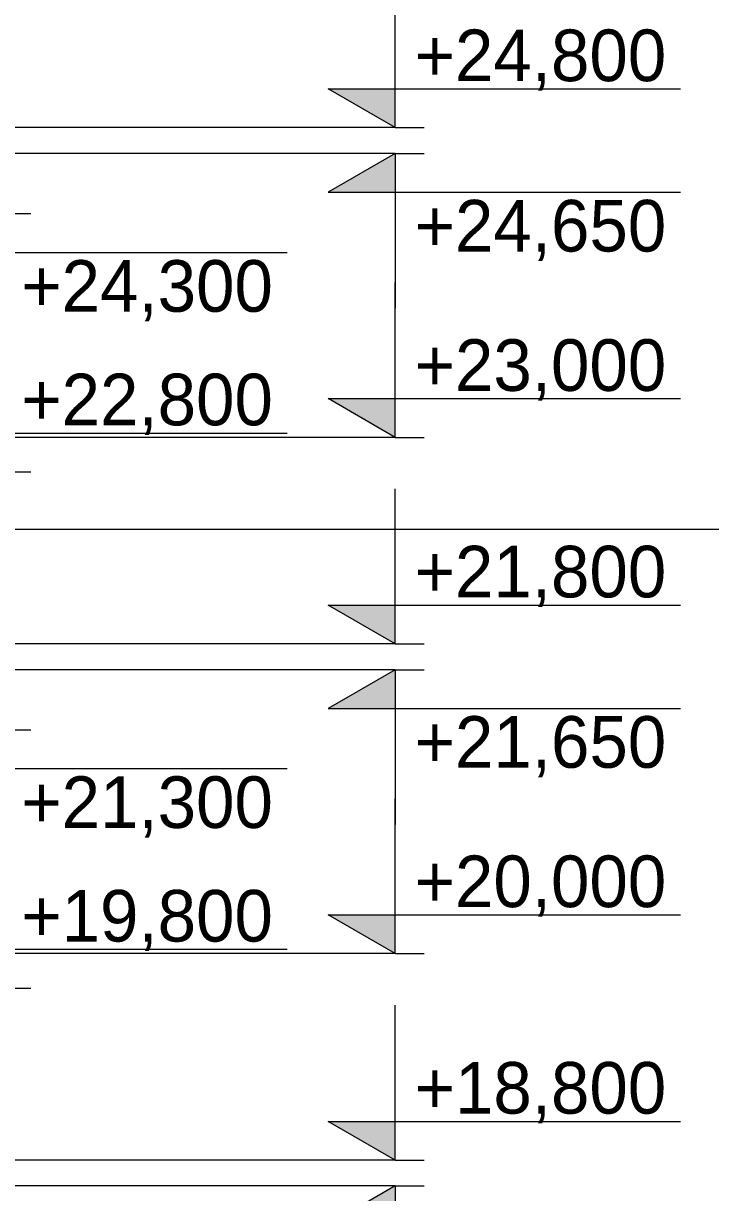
# Model space of a CAD drawing. Extents: x -464571 to -430223, y -12741 to 36790.
# Drawn here: x -442079 to -438088, y 18611 to 25406 of the extents above; entities that cross this region are included whole.
import ezdxf

# ---------------------------------------------------------------- set-up
doc = ezdxf.new("R2010")
doc.units = 0
doc.header["$MEASUREMENT"] = 0
doc.layers.add('01 Лінії_Ном_пера__1', color=7, linetype='Continuous', lineweight=13)
doc.layers.add('0_Ном_пера__98', color=7, linetype='Continuous', lineweight=13, true_color=0x001f3e)
doc.styles.add('СГЕНЕРИР_СТИЛЬ_2', font='GOTHIC.TTF')

# ---------------------------------------------------------------- blocks, each defined once
blk = doc.blocks.new('Линейный размер_2', base_point=(-439919.7, -297.8))
at = {"layer": '0_Ном_пера__98', "linetype": 'Continuous'}
for points in [[(-439919.7, 24800), (-440308.9, 25025), (-439919.7, 25025)], [(-439919.7, 24650), (-440308.9, 24425), (-439919.7, 24425)], [(-439919.7, 23000), (-440308.9, 23225), (-439919.7, 23225)], [(-439919.7, 21800), (-440308.9, 22025), (-439919.7, 22025)], [(-439919.7, 21650), (-440308.9, 21425), (-439919.7, 21425)], [(-439919.7, 20000), (-440308.9, 20225), (-439919.7, 20225)], [(-439919.7, 18800), (-440308.9, 19025), (-439919.7, 19025)], [(-439919.7, 18650), (-440308.9, 18425), (-439919.7, 18425)]]:
    blk.add_hatch(color=256, dxfattribs=at).paths.add_polyline_path(points, flags=0)
for p, q in [((-439919.7, 24800), (-439919.7, 25700)), ((-439919.7, 24800), (-440308.9, 25025)), ((-440308.9, 25025), (-439919.7, 25025)), ((-439919.7, 25025), (-438262.7, 25025)), ((-439919.7, 24800), (-444668.9, 24800)), ((-439919.7, 24800), (-439750.9, 24800)), ((-439919.7, 24650), (-444668.9, 24650)), ((-439919.7, 24650), (-440308.9, 24425)), ((-439919.7, 24650), (-439750.9, 24650)), ((-439919.7, 24650), (-439919.7, 23750)), ((-440308.9, 24425), (-439919.7, 24425)), ((-439919.7, 24425), (-438262.7, 24425)), ((-439919.7, 23000), (-439919.7, 23900)), ((-439919.7, 23000), (-440308.9, 23225)), ((-440308.9, 23225), (-439919.7, 23225)), ((-439919.7, 23225), (-438262.7, 23225)), ((-439919.7, 23000), (-444668.9, 23000)), ((-439919.7, 23000), (-439750.9, 23000)), ((-439919.7, 21800), (-439919.7, 22700)), ((-439919.7, 21800), (-440308.9, 22025)), ((-440308.9, 22025), (-439919.7, 22025)), ((-439919.7, 22025), (-438262.7, 22025)), ((-439919.7, 21800), (-444668.9, 21800)), ((-439919.7, 21800), (-439750.9, 21800)), ((-439919.7, 21650), (-444668.9, 21650)), ((-439919.7, 21650), (-440308.9, 21425)), ((-439919.7, 21650), (-439750.9, 21650)), ((-439919.7, 21650), (-439919.7, 20750)), ((-440308.9, 21425), (-439919.7, 21425)), ((-439919.7, 21425), (-438262.7, 21425)), ((-439919.7, 20000), (-439919.7, 20900)), ((-439919.7, 20000), (-440308.9, 20225)), ((-440308.9, 20225), (-439919.7, 20225)), ((-439919.7, 20225), (-438262.7, 20225)), ((-439919.7, 20000), (-444668.9, 20000)), ((-439919.7, 20000), (-439750.9, 20000)), ((-439919.7, 18800), (-439919.7, 19700)), ((-439919.7, 18800), (-440308.9, 19025)), ((-440308.9, 19025), (-439919.7, 19025)), ((-439919.7, 19025), (-438262.7, 19025)), ((-439919.7, 18800), (-444668.9, 18800)), ((-439919.7, 18800), (-439750.9, 18800)), ((-439919.7, 18650), (-444668.9, 18650)), ((-439919.7, 18650), (-440308.9, 18425)), ((-439919.7, 18650), (-439750.9, 18650)), ((-439919.7, 18650), (-439919.7, 17750))]:
    blk.add_line(p, q, dxfattribs=at)
at = {"layer": '0_Ном_пера__98', "char_height": 300, "attachment_point": 1, "style": 'СГЕНЕРИР_СТИЛЬ_2'}
for s, insert in [('{+24,800}', (-439807.2, 25370)), ('{+24,650}', (-439807.2, 24380)), ('{+23,000}', (-439807.2, 23570)), ('{+21,800}', (-439807.2, 22370)), ('{+21,650}', (-439807.2, 21380)), ('{+20,000}', (-439807.2, 20570)), ('{+18,800}', (-439807.2, 19370))]:
    blk.add_mtext(s, dxfattribs=dict(at, insert=insert))
blk = doc.blocks.new('Линейный размер_7', base_point=(-442203.9, 6300))
at = {"layer": '0_Ном_пера__98', "linetype": 'Continuous'}
for p, q in [((-442203.9, 24300), (-442035.2, 24300)), ((-442203.9, 24075), (-440546.9, 24075)), ((-442203.9, 23025), (-440546.9, 23025)), ((-442203.9, 22800), (-442035.2, 22800)), ((-442203.9, 21300), (-442035.2, 21300)), ((-442203.9, 21075), (-440546.9, 21075)), ((-442203.9, 20025), (-440546.9, 20025)), ((-442203.9, 19800), (-442035.2, 19800))]:
    blk.add_line(p, q, dxfattribs=at)
at = {"layer": '0_Ном_пера__98', "char_height": 300, "attachment_point": 1, "style": 'СГЕНЕРИР_СТИЛЬ_2'}
for s, insert in [('{+24,300}', (-442091.4, 24030)), ('{+22,800}', (-442091.4, 23370)), ('{+21,300}', (-442091.4, 21030)), ('{+19,800}', (-442091.4, 20370))]:
    blk.add_mtext(s, dxfattribs=dict(at, insert=insert))

msp = doc.modelspace()

# ---------------------------------------------------------------- linework, layer by layer
at = {"layer": '01 Лінії_Ном_пера__1', "linetype": 'Continuous'}
msp.add_line((-447522.7, 22467.3), (-430260.4, 22467.3), dxfattribs=at)

# ---------------------------------------------------------------- block references
at = {"linetype": 'Continuous'}
for name, p in [('Линейный размер_7', (-442203.9, 6300)), ('Линейный размер_2', (-439919.7, -297.8))]:
    msp.add_blockref(name, p, dxfattribs=at)

doc.saveas('drawing.dxf')
